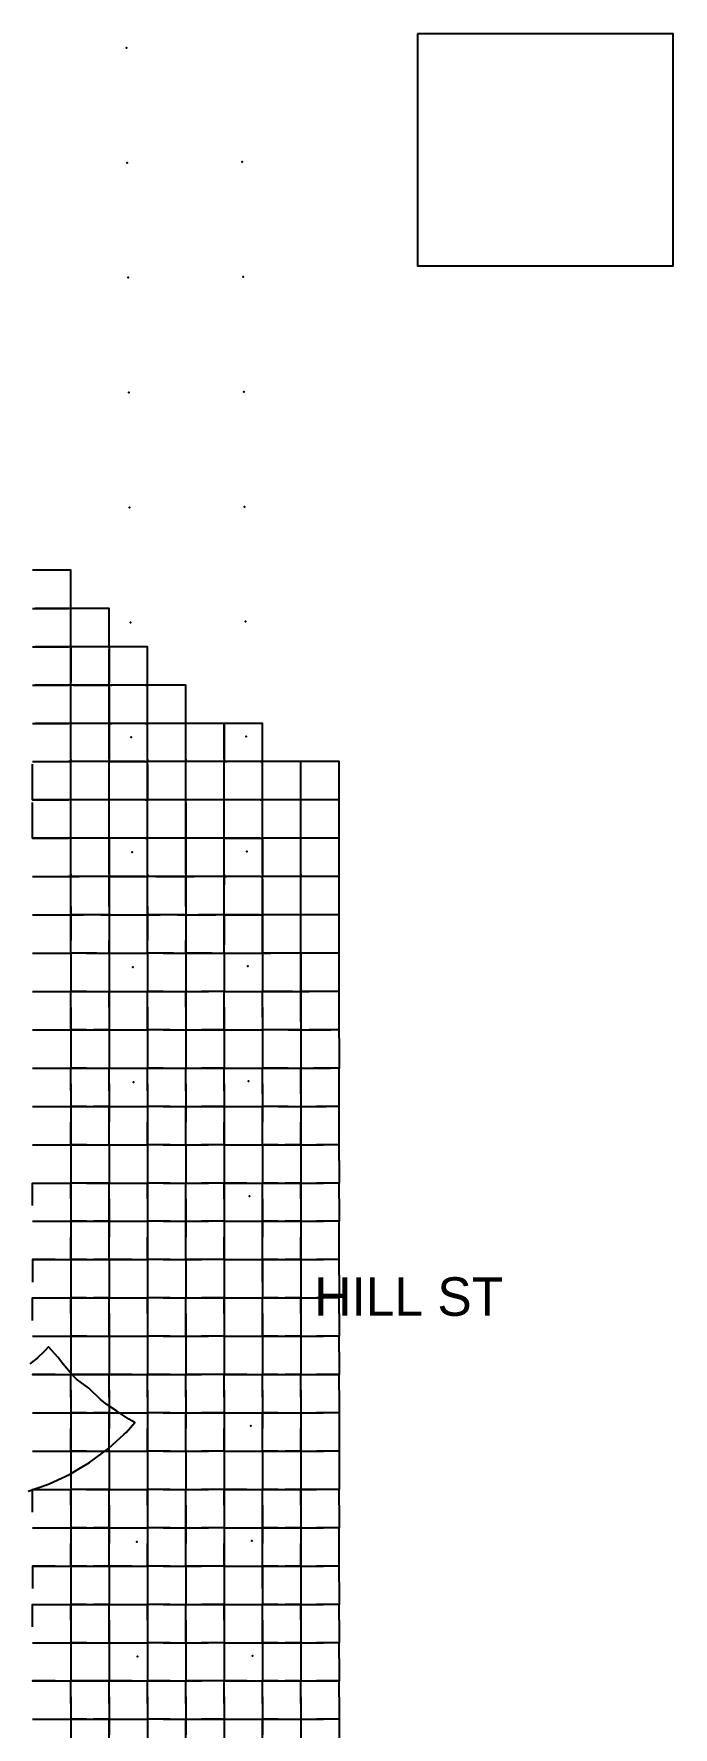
# Model space of a CAD drawing. Header units: metres. Extents: x 0 to 438, y -24 to 612.
# Drawn here: x 288.3 to 438.4, y 205.2 to 603 of the extents above; entities that cross this region are included whole.
import ezdxf

# ---------------------------------------------------------------- set-up
doc = ezdxf.new("R2010")
doc.units = ezdxf.units.M
for name, color, linetype in [('LAYER_01_CUT', 7, 'Continuous'), ('LAYER_04_GRID', 7, 'Continuous'), ('LAYER_05_LABELS', 7, 'Continuous')]:
    doc.layers.add(name, color=color, linetype=linetype)

msp = doc.modelspace()

# ---------------------------------------------------------------- linework, layer by layer
at = {"layer": 'LAYER_01_CUT'}
for points in [[(378.41, 603), (378.41, 578.68), (378.41, 548.47), (411.65, 548.47), (438.41, 548.47), (438.41, 572.79), (438.41, 603), (411.65, 603), (378.41, 603)], [(360, 367.04), (360, 369), (360, 376.04), (360, 378), (360, 386.41), (360, 387), (360, 395.41), (360, 396), (360, 404.41), (360, 405), (360, 413.41), (360, 414), (360, 422.41), (360, 423), (360, 431.41), (360, 432), (351.59, 432), (351, 432), (342.59, 432), (342, 432), (342, 440.41), (342, 441), (333.59, 441), (333, 441), (333, 440.41), (333, 432), (324.59, 432), (324, 432), (324, 440.41), (324, 441), (324, 449.41), (324, 450), (315.59, 450), (315, 450), (315, 458.41), (315, 459), (306.59, 459), (306, 459), (306, 467.41), (306, 468), (297.59, 468), (297, 468), (297, 476.41), (297, 477), (288.59, 477), (288, 477)], [(288, 468), (288.59, 468)], [(288, 468), (296.41, 468)], [(297, 468), (288.59, 468)], [(288.59, 432), (297, 432), (297, 440.41), (297, 441), (297, 449.41), (297, 450), (297, 458.41), (297, 459), (297, 467.41)], [(297, 468), (296.41, 468)], [(297, 467.41), (297, 468)], [(297, 459.59), (297, 468)], [(288, 459), (288.59, 459)], [(288, 459), (296.41, 459)], [(297, 459), (288.59, 459)], [(297, 459), (296.41, 459)], [(297, 459), (297, 459.59)], [(297.59, 459), (297, 459)], [(305.41, 459), (297, 459)], [(297, 459), (297, 450.59)], [(306, 459), (297.59, 459)], [(297.59, 450), (306, 450), (306, 458.41)], [(306, 459), (305.41, 459)], [(306, 459), (306, 458.41)], [(306, 459), (306, 450.59)], [(288, 450), (288.59, 450)], [(288, 450), (296.41, 450)], [(297, 450), (288.59, 450)], [(297, 450), (296.41, 450)], [(297, 450), (297, 450.59)], [(297.59, 450), (297, 450)], [(305.41, 450), (297, 450)], [(297, 441.59), (297, 450)], [(306, 450), (305.41, 450)], [(306, 450), (306, 450.59)], [(314.41, 450), (306, 450)], [(306, 449.41), (306, 450)], [(306, 441.59), (306, 450)], [(306, 450), (306.59, 450)], [(315, 450), (306.59, 450)], [(314.41, 450), (315, 450)], [(315, 449.41), (315, 450)], [(315, 441.59), (315, 450)], [(306, 449.41), (306, 441), (306, 441.59)], [(306.59, 432), (315, 432), (315, 440.41), (315, 441), (315, 449.41)], [(288, 441), (288.59, 441)], [(288, 441), (296.41, 441)], [(297, 441), (288.59, 441)], [(297, 441), (296.41, 441)], [(297, 441), (297, 441.59)], [(297.59, 441), (297, 441)], [(305.41, 441), (297, 441)], [(297, 432.59), (297, 441)], [(306, 441), (297.59, 441)], [(306, 440.41), (306, 432), (297.59, 432)], [(306, 441), (305.41, 441)], [(314.41, 441), (306, 441)], [(306, 432.59), (306, 441)], [(306, 441), (306, 440.41)], [(306, 441), (306.59, 441)], [(315, 441), (306.59, 441)], [(314.41, 441), (315, 441)], [(315, 441), (315, 441.59)], [(315.59, 441), (315, 441)], [(323.41, 441), (315, 441)], [(315, 432.59), (315, 441)], [(324, 441), (315.59, 441)], [(324, 441), (323.41, 441)], [(324.59, 441), (324, 441)], [(324, 432.59), (324, 441)], [(333, 441), (324.59, 441)], [(333, 432.59), (333, 441)], [(288, 432), (288.59, 432)], [(288, 432), (296.41, 432)], [(288.59, 423), (288, 423), (288, 431.41)], [(297, 432), (296.41, 432)], [(297, 432.59), (297, 432)], [(297.59, 432), (297, 432)], [(305.41, 432), (297, 432)], [(297, 431.41), (297, 432)], [(297, 423.59), (297, 432)], [(297.59, 423), (297, 423), (297, 431.41)], [(306, 432), (305.41, 432)], [(306, 432.59), (306, 432)], [(314.41, 432), (306, 432)], [(306, 431.41), (306, 432)], [(306, 423.59), (306, 432)], [(306, 432), (306.59, 432)], [(306.59, 423), (306, 423), (306, 431.41)], [(314.41, 432), (315, 432)], [(315, 432.59), (315, 432)], [(315.59, 432), (315, 432)], [(323.41, 432), (315, 432)], [(315, 431.41), (315, 432)], [(315, 423.59), (315, 432)], [(315, 431.41), (315, 423), (315, 423.59)], [(324, 432), (315.59, 432)], [(324, 432), (323.41, 432)], [(324, 432.59), (324, 432)], [(332.41, 432), (324, 432)], [(324, 431.41), (324, 432)], [(324, 423.59), (324, 432)], [(324.59, 423), (324, 423), (324, 431.41)], [(333, 432), (332.41, 432)], [(333, 432.59), (333, 432)], [(341.41, 432), (333, 432)], [(333, 431.41), (333, 432)], [(333, 423.59), (333, 432)], [(333, 432), (333.59, 432)], [(333.59, 423), (333, 423), (333, 431.41)], [(342, 432), (333.59, 432)], [(341.41, 432), (342, 432)], [(342, 431.41), (342, 432)], [(342, 423.59), (342, 432)], [(342.59, 423), (342, 423), (342, 431.41)], [(351, 431.41), (351, 432)], [(351, 423.59), (351, 432)], [(351, 378.59), (351, 387), (351, 395.41), (351, 396), (351, 404.41), (351, 405), (351, 413.41), (351, 414), (351, 422.41), (351, 423), (351, 431.41)], [(288, 423), (296.41, 423)], [(288.59, 414), (288, 414), (288, 422.41)], [(297, 423), (288.59, 423)], [(297, 423), (296.41, 423)], [(297, 423), (297, 423.59)], [(305.41, 423), (297, 423)], [(297, 422.41), (297, 423)], [(297, 414.59), (297, 423)], [(297, 403.04), (297, 405), (297, 413.41), (297, 414), (297, 422.41)], [(306, 423), (297.59, 423)], [(306, 423), (305.41, 423)], [(306, 423), (306, 423.59)], [(314.41, 423), (306, 423)], [(306, 422.41), (306, 423)], [(306, 414.59), (306, 423)], [(306.59, 414), (306, 414), (306, 422.41)], [(315, 423), (306.59, 423)], [(314.41, 423), (315, 423)], [(315.59, 423), (315, 423)], [(323.41, 423), (315, 423)], [(315, 422.41), (315, 423)], [(315, 414.59), (315, 423)], [(315, 403.04), (315, 405), (315, 413.41), (315, 414), (315, 422.41)], [(324, 423), (315.59, 423)], [(324, 423), (323.41, 423)], [(324, 423), (324, 423.59)], [(332.41, 423), (324, 423)], [(324, 422.41), (324, 423)], [(324, 414.59), (324, 423)], [(324, 422.41), (324, 414), (324, 414.59)], [(333, 423), (324.59, 423)], [(333, 423), (332.41, 423)], [(333, 423), (333, 423.59)], [(341.41, 423), (333, 423)], [(333, 422.41), (333, 423)], [(333, 414.59), (333, 423)], [(333, 393.05), (333, 396), (333, 396.59), (333, 405), (333, 413.41), (333, 414), (333, 422.41)], [(342, 423), (333.59, 423)], [(333.59, 414), (342, 414), (342, 422.41)], [(341.41, 423), (342, 423)], [(342, 423), (342, 423.59)], [(350.41, 423), (342, 423)], [(342, 422.41), (342, 423)], [(342, 414.59), (342, 423)], [(351, 423), (342.59, 423)], [(351, 423), (350.41, 423)], [(351, 423), (351, 423.59)], [(351.59, 423), (351, 423)], [(359.41, 423), (351, 423)], [(351, 414.59), (351, 423)], [(360, 423), (351.59, 423)], [(360, 423), (359.41, 423)], [(288, 414), (296.41, 414)], [(297, 414), (288.59, 414)], [(297, 414), (296.41, 414)], [(297, 414), (297, 414.59)], [(297.59, 414), (297, 414)], [(305.41, 414), (297, 414)], [(297, 405.59), (297, 414)], [(306, 414), (297.59, 414)], [(306, 414), (305.41, 414)], [(306, 414), (306, 414.59)], [(314.41, 414), (306, 414)], [(306, 405.59), (306, 414)], [(306, 414), (306, 413.41)], [(315, 414), (306.59, 414)], [(314.41, 414), (315, 414)], [(315, 414), (315, 414.59)], [(315.59, 414), (315, 414)], [(323.41, 414), (315, 414)], [(315, 405.59), (315, 414)], [(324, 414), (315.59, 414)], [(324, 414), (323.41, 414)], [(324.59, 414), (324, 414)], [(332.41, 414), (324, 414)], [(324, 405.59), (324, 414)], [(324, 414), (324, 413.41)], [(333, 414), (324.59, 414)], [(333, 414), (332.41, 414)], [(333, 414), (333, 414.59)], [(341.41, 414), (333, 414)], [(333, 405.59), (333, 414)], [(333, 414), (333.59, 414)], [(341.41, 414), (342, 414)], [(342, 414), (342, 414.59)], [(342.59, 414), (342, 414)], [(350.41, 414), (342, 414)], [(342, 405.59), (342, 414)], [(342, 414), (342, 413.41)], [(351, 414), (342.59, 414)], [(351, 414), (350.41, 414)], [(351, 414), (351, 414.59)], [(351.59, 414), (351, 414)], [(359.41, 414), (351, 414)], [(351, 405.59), (351, 414)], [(360, 414), (351.59, 414)], [(360, 414), (359.41, 414)], [(306, 413.41), (306, 405), (306, 403.04), (306, 396), (306, 393.05), (306, 387), (306, 381.69)], [(324, 413.41), (324, 405), (324, 403.04), (324, 396), (324, 393.05), (324, 387), (324, 381.69)], [(342, 413.41), (342, 405), (333.59, 405)], [(288, 405), (289.96, 405)], [(288, 405), (296.41, 405)], [(289.96, 405), (297, 405)], [(297, 405), (296.41, 405)], [(297, 405.59), (297, 405)], [(305.41, 405), (297, 405)], [(297, 397.96), (297, 405)], [(297, 405), (298.96, 405)], [(297, 396), (297, 403.04)], [(306, 405), (298.96, 405)], [(306, 405), (305.41, 405)], [(306, 405.59), (306, 405)], [(314.41, 405), (306, 405)], [(306, 397.96), (306, 405)], [(306, 405), (307.96, 405)], [(307.96, 405), (315, 405)], [(314.41, 405), (315, 405)], [(315, 405.59), (315, 405)], [(316.96, 405), (315, 405)], [(323.41, 405), (315, 405)], [(315, 397.96), (315, 405)], [(315, 396), (315, 403.04)], [(316.96, 405), (324, 405)], [(324, 405), (323.41, 405)], [(324, 405.59), (324, 405)], [(332.41, 405), (324, 405)], [(324, 397.96), (324, 405)], [(324, 405), (325.96, 405)], [(333, 405), (325.96, 405)], [(333, 405), (332.41, 405)], [(333, 405.59), (333, 405)], [(341.41, 405), (333, 405)], [(333, 405), (333, 403.04)], [(333, 405), (333.59, 405)], [(333, 396), (333, 403.04)], [(341.41, 405), (342, 405)], [(342, 405.59), (342, 405)], [(342.59, 405), (342, 405)], [(350.41, 405), (342, 405)], [(342, 404.41), (342, 405)], [(342, 396.59), (342, 405)], [(342, 404.41), (342, 396), (342, 394.04), (342, 387), (342, 384.05)], [(351, 405), (342.59, 405)], [(351, 405), (350.41, 405)], [(351, 405.59), (351, 405)], [(351.59, 405), (351, 405)], [(359.41, 405), (351, 405)], [(351, 396.59), (351, 405)], [(360, 405), (351.59, 405)], [(360, 405), (359.41, 405)], [(297, 397.96), (297, 396)], [(306, 397.96), (306, 396)], [(315, 397.96), (315, 396)], [(324, 397.96), (324, 396)], [(288, 396), (290.95, 396)], [(288, 396), (295.04, 396)], [(290.95, 396), (297, 396)], [(295.04, 396), (297, 396)], [(297, 393.05), (297, 396), (297, 389.95)], [(304.04, 396), (297, 396)], [(297, 396), (299.95, 396)], [(306, 396), (299.95, 396)], [(304.04, 396), (306, 396)], [(306, 396), (306, 389.95)], [(306, 396), (308.95, 396)], [(306, 396), (313.04, 396)], [(308.95, 396), (315, 396)], [(313.04, 396), (315, 396)], [(315, 393.05), (315, 396), (315, 389.95)], [(322.04, 396), (315, 396)], [(315, 396), (317.95, 396)], [(324, 396), (317.95, 396)], [(322.04, 396), (324, 396)], [(324, 396), (324, 389.95)], [(324, 396), (326.95, 396)], [(324, 396), (331.04, 396)], [(333, 396), (326.95, 396)], [(333, 396), (331.04, 396)], [(341.41, 396), (333, 396)], [(333, 396), (333, 388.96)], [(333, 396), (334.96, 396)], [(334.96, 396), (342, 396)], [(341.41, 396), (342, 396)], [(342, 396), (342, 396.59)], [(342.59, 396), (342, 396)], [(350.41, 396), (342, 396)], [(342, 387.59), (342, 396)], [(351, 396), (342.59, 396)], [(351, 396), (350.41, 396)], [(351, 396), (351, 396.59)], [(351.59, 396), (351, 396)], [(359.41, 396), (351, 396)], [(351, 387.59), (351, 396)], [(360, 396), (351.59, 396)], [(360, 396), (359.41, 396)], [(297, 387), (297, 393.05)], [(297, 387), (297, 389.95)], [(306, 387), (306, 389.95)], [(315, 387), (315, 393.05)], [(315, 387), (315, 389.95)], [(324, 387), (324, 389.95)], [(333, 387), (333, 393.05)], [(288, 387), (291.69, 387)], [(288, 387), (294.05, 387)], [(291.69, 387), (297, 387)], [(294.05, 387), (297, 387)], [(300.69, 387), (297, 387), (297, 381.69)], [(303.05, 387), (297, 387)], [(297, 387), (297, 383.31)], [(300.69, 387), (306, 387)], [(303.05, 387), (306, 387)], [(306, 387), (306, 383.31)], [(306, 387), (309.69, 387)], [(306, 387), (312.05, 387)], [(309.69, 387), (315, 387)], [(312.05, 387), (315, 387)], [(318.69, 387), (315, 387), (315, 381.69)], [(321.05, 387), (315, 387)], [(315, 387), (315, 383.31)], [(318.69, 387), (324, 387)], [(321.05, 387), (324, 387)], [(330.05, 387), (324, 387)], [(324, 387), (324, 383.31)], [(324, 387), (327.69, 387)], [(327.69, 387), (333, 387), (333, 383.31)], [(330.05, 387), (333, 387)], [(333, 387), (333, 388.96)], [(333, 387), (333, 380.95)], [(333, 387), (335.95, 387)], [(333, 387), (340.04, 387)], [(335.95, 387), (342, 387)], [(340.04, 387), (342, 387)], [(342, 387), (342, 387.59)], [(350.41, 387), (342, 387)], [(342, 387), (342, 379.96)], [(342, 387), (343.96, 387)], [(351, 387), (343.96, 387)], [(351, 387), (350.41, 387)], [(351, 387), (351, 387.59)], [(351.59, 387), (351, 387)], [(359.41, 387), (351, 387)], [(351, 387), (351, 385.04)], [(360, 387), (351.59, 387)], [(360, 387), (359.41, 387)], [(297, 383.31), (297, 378)], [(306, 383.31), (306, 378)], [(315, 383.31), (315, 378)], [(324, 383.31), (324, 378)], [(333, 383.31), (333, 378)], [(342, 384.05), (342, 378)], [(351, 385.04), (351, 378)], [(288, 378), (293.31, 378)], [(288, 378), (291.69, 378)], [(291.69, 378), (297, 378)], [(293.31, 378), (297, 378)], [(297, 381.69), (297, 378)], [(297, 372.69), (297, 378), (302.31, 378), (306, 378), (306, 372.69), (306, 369), (306, 363.69)], [(300.69, 378), (297, 378)], [(297, 374.31), (297, 378)], [(300.69, 378), (306, 378)], [(306, 381.69), (306, 378)], [(306, 374.31), (306, 378)], [(306, 378), (311.31, 378)], [(306, 378), (309.69, 378)], [(309.69, 378), (315, 378)], [(311.31, 378), (315, 378)], [(315, 381.69), (315, 378)], [(315, 372.69), (315, 378), (320.31, 378), (324, 378), (324, 372.69), (324, 369), (324, 363.69)], [(318.69, 378), (315, 378)], [(315, 374.31), (315, 378)], [(318.69, 378), (324, 378)], [(324, 381.69), (324, 378)], [(324, 374.31), (324, 378)], [(324, 378), (329.31, 378)], [(324, 378), (327.69, 378)], [(333, 378), (327.69, 378)], [(333, 378), (329.31, 378)], [(333, 380.95), (333, 378)], [(333, 372.69), (333, 378), (336.69, 378), (342, 378), (344.95, 378), (351, 378), (351, 375.05), (351, 369), (351, 366.05)], [(333, 374.31), (333, 378)], [(333, 378), (339.05, 378)], [(339.05, 378), (342, 378)], [(342, 379.96), (342, 378)], [(349.04, 378), (342, 378)], [(342, 374.31), (342, 378)], [(342, 371.95), (342, 378)], [(349.04, 378), (351, 378)], [(351, 378), (351, 378.59)], [(359.41, 378), (351, 378)], [(351, 370.96), (351, 378)], [(351, 378), (352.96, 378)], [(360, 378), (352.96, 378)], [(360, 378), (359.41, 378)], [(297, 374.31), (297, 369)], [(306, 374.31), (306, 369)], [(315, 374.31), (315, 369)], [(324, 374.31), (324, 369)], [(333, 374.31), (333, 369)], [(342, 374.31), (342, 369)], [(297, 369), (297, 372.69)], [(315, 369), (315, 372.69)], [(333, 369), (333, 372.69)], [(342, 371.95), (342, 369)], [(351, 370.96), (351, 369)], [(288, 369), (293.31, 369)], [(288, 369), (291.69, 369)], [(291.69, 369), (297, 369)], [(293.31, 369), (297, 369), (297, 363.69)], [(300.69, 369), (297, 369)], [(297, 369), (297, 365.31)], [(297, 369), (302.31, 369)], [(300.69, 369), (306, 369)], [(306, 369), (302.31, 369)], [(306, 369), (306, 365.31)], [(306, 369), (311.31, 369)], [(306, 369), (309.69, 369)], [(309.69, 369), (315, 369)], [(311.31, 369), (315, 369), (315, 363.69)], [(320.31, 369), (315, 369)], [(318.69, 369), (315, 369)], [(315, 369), (315, 365.31)], [(318.69, 369), (324, 369)], [(320.31, 369), (324, 369)], [(324, 369), (324, 365.31)], [(324, 369), (329.31, 369)], [(324, 369), (327.69, 369)], [(333, 369), (327.69, 369)], [(329.31, 369), (333, 369), (333, 363.69)], [(333, 369), (333, 365.31)], [(333, 369), (338.31, 369)], [(333, 369), (336.69, 369)], [(336.69, 369), (342, 369)], [(338.31, 369), (342, 369)], [(344.95, 369), (342, 369), (342, 365.31)], [(348.05, 369), (342, 369)], [(342, 369), (342, 362.95)], [(351, 369), (344.95, 369)], [(348.05, 369), (351, 369)], [(351, 369), (351, 361.96)], [(351, 369), (352.96, 369)], [(351, 369), (358.04, 369)], [(351, 366.05), (351, 360)], [(360, 369), (352.96, 369)], [(360, 369), (358.04, 369)], [(360, 367.04), (360, 360)], [(297, 365.31), (297, 360)], [(297, 363.69), (297, 360)], [(306, 365.31), (306, 360)], [(306, 363.69), (306, 360)], [(315, 365.31), (315, 360)], [(315, 363.69), (315, 360)], [(324, 365.31), (324, 360)], [(324, 363.69), (324, 360)], [(333, 365.31), (333, 360)], [(333, 363.69), (333, 360)], [(342, 365.31), (342, 360)], [(342, 362.95), (342, 360)], [(288, 360), (293.31, 360), (297, 360), (302.31, 360), (306, 360), (311.31, 360), (315, 360), (320.31, 360), (324, 360), (329.31, 360), (333, 360), (338.31, 360), (342, 360), (344.95, 360), (351, 360), (351, 357.05), (351, 351), (351, 345.69), (351, 342), (351, 336.69), (351, 333), (351, 327.69), (351, 324), (351, 318.69), (351, 315), (351, 309.69), (351, 306), (351, 300.69), (351, 297), (351, 291.69), (351, 288), (356.31, 288), (360, 288), (354.69, 288)], [(288, 360), (291.69, 360)], [(291.69, 360), (297, 360)], [(300.69, 360), (297, 360)], [(297, 354.69), (297, 360)], [(297, 356.31), (297, 360)], [(300.69, 360), (306, 360)], [(306, 354.69), (306, 360)], [(306, 356.31), (306, 360)], [(306, 360), (309.69, 360)], [(309.69, 360), (315, 360)], [(318.69, 360), (315, 360)], [(315, 354.69), (315, 360)], [(315, 356.31), (315, 360)], [(318.69, 360), (324, 360)], [(324, 354.69), (324, 360)], [(324, 356.31), (324, 360)], [(324, 360), (327.69, 360)], [(333, 360), (327.69, 360)], [(333, 354.69), (333, 360)], [(333, 356.31), (333, 360)], [(333, 360), (336.69, 360)], [(336.69, 360), (342, 360)], [(348.05, 360), (342, 360)], [(342, 356.31), (342, 360)], [(342, 353.95), (342, 360)], [(348.05, 360), (351, 360)], [(351, 361.96), (351, 360)], [(351, 353.95), (351, 360)], [(351, 360), (353.95, 360)], [(351, 360), (358.04, 360)], [(360, 338.31), (360, 342), (360, 347.31), (360, 351), (360, 357.05), (360, 360), (353.95, 360)], [(360, 360), (358.04, 360)], [(297, 356.31), (297, 351)], [(297, 354.69), (297, 351)], [(306, 356.31), (306, 351)], [(306, 354.69), (306, 351)], [(315, 356.31), (315, 351)], [(315, 354.69), (315, 351)], [(324, 356.31), (324, 351)], [(324, 354.69), (324, 351)], [(333, 356.31), (333, 351)], [(333, 354.69), (333, 351)], [(342, 356.31), (342, 351)], [(288, 351), (293.31, 351)], [(288, 351), (291.69, 351)], [(291.69, 351), (297, 351)], [(293.31, 351), (297, 351), (297, 345.69), (297, 342), (297, 336.69)], [(300.69, 351), (297, 351)], [(297, 351), (297, 347.31)], [(297, 351), (302.31, 351)], [(300.69, 351), (306, 351)], [(306, 351), (302.31, 351)], [(306, 345.69), (306, 351), (306, 347.31)], [(306, 351), (311.31, 351)], [(306, 351), (309.69, 351)], [(309.69, 351), (315, 351)], [(311.31, 351), (315, 351), (315, 345.69), (315, 342), (315, 336.69)], [(320.31, 351), (315, 351)], [(318.69, 351), (315, 351)], [(315, 351), (315, 347.31)], [(318.69, 351), (324, 351)], [(320.31, 351), (324, 351)], [(324, 345.69), (324, 351), (324, 347.31)], [(324, 351), (329.31, 351)], [(324, 351), (327.69, 351)], [(333, 351), (327.69, 351)], [(329.31, 351), (333, 351), (333, 345.69), (333, 342), (333, 336.69)], [(333, 351), (333, 347.31)], [(333, 351), (338.31, 351)], [(333, 351), (336.69, 351)], [(336.69, 351), (342, 351)], [(338.31, 351), (342, 351)], [(342, 353.95), (342, 351)], [(342, 345.69), (342, 351), (342, 347.31)], [(345.69, 351), (342, 351)], [(348.05, 351), (342, 351)], [(345.69, 351), (351, 351)], [(348.05, 351), (351, 351)], [(351, 353.95), (351, 351)], [(351, 351), (351, 347.31)], [(351, 351), (354.69, 351)], [(351, 351), (357.05, 351)], [(360, 351), (354.69, 351)], [(360, 351), (357.05, 351)], [(297, 342), (297, 347.31)], [(306, 342), (306, 347.31)], [(315, 342), (315, 347.31)], [(324, 342), (324, 347.31)], [(333, 342), (333, 347.31)], [(342, 342), (342, 347.31)], [(351, 342), (351, 347.31)], [(306, 342), (306, 345.69)], [(324, 342), (324, 345.69)], [(342, 342), (342, 345.69)], [(288, 342), (293.31, 342)], [(288, 342), (291.69, 342)], [(291.69, 342), (297, 342)], [(293.31, 342), (297, 342)], [(300.69, 342), (297, 342)], [(297, 342), (297, 338.31)], [(297, 342), (302.31, 342)], [(297, 338.31), (297, 333)], [(300.69, 342), (306, 342)], [(302.31, 342), (306, 342), (306, 336.69)], [(306, 342), (306, 338.31)], [(306, 342), (311.31, 342)], [(306, 342), (309.69, 342)], [(306, 338.31), (306, 333)], [(309.69, 342), (315, 342)], [(311.31, 342), (315, 342)], [(320.31, 342), (315, 342)], [(318.69, 342), (315, 342)], [(315, 342), (315, 338.31)], [(315, 338.31), (315, 333)], [(318.69, 342), (324, 342)], [(320.31, 342), (324, 342), (324, 336.69)], [(324, 342), (324, 338.31)], [(324, 342), (329.31, 342)], [(324, 342), (327.69, 342)], [(324, 338.31), (324, 333)], [(333, 342), (327.69, 342)], [(333, 342), (329.31, 342)], [(333, 342), (333, 338.31)], [(333, 342), (338.31, 342)], [(333, 342), (336.69, 342)], [(333, 338.31), (333, 333)], [(336.69, 342), (342, 342)], [(338.31, 342), (342, 342), (342, 336.69)], [(345.69, 342), (342, 342)], [(342, 342), (342, 338.31)], [(342, 342), (347.31, 342)], [(342, 338.31), (342, 333)], [(345.69, 342), (351, 342)], [(351, 342), (347.31, 342)], [(351, 342), (351, 338.31)], [(351, 342), (356.31, 342)], [(351, 342), (354.69, 342)], [(351, 338.31), (351, 333)], [(360, 342), (354.69, 342)], [(360, 342), (356.31, 342)], [(360, 338.31), (360, 333)], [(297, 336.69), (297, 333)], [(306, 336.69), (306, 333)], [(315, 336.69), (315, 333)], [(324, 336.69), (324, 333)], [(333, 336.69), (333, 333)], [(342, 336.69), (342, 333)], [(288, 327.69), (288, 333), (293.31, 333)], [(288, 333), (291.69, 333)], [(291.69, 333), (297, 333)], [(293.31, 333), (297, 333)], [(302.31, 333), (297, 333), (297, 327.69), (297, 324), (297, 318.69), (297, 315), (297, 309.69)], [(300.69, 333), (297, 333)], [(297, 329.31), (297, 333)], [(300.69, 333), (306, 333)], [(306, 333), (302.31, 333)], [(306, 327.69), (306, 333), (311.31, 333)], [(306, 329.31), (306, 333)], [(306, 333), (309.69, 333)], [(309.69, 333), (315, 333)], [(311.31, 333), (315, 333)], [(320.31, 333), (315, 333), (315, 327.69), (315, 324), (315, 318.69), (315, 315), (315, 309.69)], [(318.69, 333), (315, 333)], [(315, 329.31), (315, 333)], [(318.69, 333), (324, 333)], [(320.31, 333), (324, 333)], [(324, 327.69), (324, 333), (329.31, 333)], [(324, 329.31), (324, 333)], [(324, 333), (327.69, 333)], [(333, 333), (327.69, 333)], [(333, 333), (329.31, 333)], [(338.31, 333), (333, 333), (333, 327.69), (333, 324), (333, 318.69), (333, 315), (333, 309.69)], [(333, 329.31), (333, 333)], [(333, 333), (336.69, 333)], [(336.69, 333), (342, 333)], [(338.31, 333), (342, 333)], [(342, 327.69), (342, 333), (347.31, 333)], [(345.69, 333), (342, 333)], [(342, 329.31), (342, 333)], [(345.69, 333), (351, 333)], [(351, 333), (347.31, 333)], [(351, 329.31), (351, 333)], [(351, 333), (356.31, 333)], [(351, 333), (354.69, 333)], [(360, 333), (354.69, 333)], [(360, 329.31), (360, 333), (356.31, 333)], [(297, 329.31), (297, 324)], [(306, 329.31), (306, 324)], [(306, 324), (306, 327.69)], [(315, 329.31), (315, 324)], [(324, 329.31), (324, 324)], [(324, 324), (324, 327.69)], [(333, 329.31), (333, 324)], [(342, 329.31), (342, 324)], [(342, 324), (342, 327.69)], [(351, 329.31), (351, 324)], [(360, 329.31), (360, 324)], [(288, 324), (293.31, 324)], [(288, 324), (291.69, 324)], [(291.69, 324), (297, 324)], [(293.31, 324), (297, 324)], [(300.69, 324), (297, 324)], [(297, 324), (297, 320.31)], [(297, 324), (302.31, 324)], [(300.69, 324), (306, 324)], [(306, 324), (302.31, 324)], [(306, 318.69), (306, 324), (306, 320.31)], [(306, 324), (311.31, 324)], [(306, 324), (309.69, 324)], [(309.69, 324), (315, 324)], [(311.31, 324), (315, 324)], [(320.31, 324), (315, 324)], [(318.69, 324), (315, 324)], [(315, 324), (315, 320.31)], [(318.69, 324), (324, 324)], [(320.31, 324), (324, 324)], [(324, 318.69), (324, 324), (324, 320.31)], [(324, 324), (329.31, 324)], [(324, 324), (327.69, 324)], [(333, 324), (327.69, 324)], [(333, 324), (329.31, 324)], [(333, 324), (333, 320.31)], [(333, 324), (338.31, 324)], [(333, 324), (336.69, 324)], [(336.69, 324), (342, 324)], [(338.31, 324), (342, 324)], [(342, 318.69), (342, 324), (342, 320.31)], [(345.69, 324), (342, 324)], [(342, 324), (347.31, 324)], [(345.69, 324), (351, 324)], [(351, 324), (347.31, 324)], [(351, 324), (351, 320.31)], [(351, 324), (356.31, 324)], [(351, 324), (354.69, 324)], [(360, 324), (354.69, 324)], [(360, 311.31), (360, 315), (360, 320.31), (360, 324), (356.31, 324)], [(297, 315), (297, 320.31)], [(306, 315), (306, 320.31)], [(306, 315), (306, 318.69)], [(315, 315), (315, 320.31)], [(324, 315), (324, 320.31)], [(324, 315), (324, 318.69)], [(333, 315), (333, 320.31)], [(342, 315), (342, 320.31)], [(342, 315), (342, 318.69)], [(351, 315), (351, 320.31)], [(293.31, 315), (288, 315), (288, 309.69)], [(288, 315), (291.69, 315)], [(291.69, 315), (297, 315)], [(293.31, 315), (297, 315)], [(300.69, 315), (297, 315)], [(297, 315), (297, 311.31)], [(297, 315), (302.31, 315)], [(300.69, 315), (306, 315)], [(306, 315), (302.31, 315)], [(311.31, 315), (306, 315), (306, 309.69)], [(306, 315), (306, 311.31)], [(306, 315), (309.69, 315)], [(309.69, 315), (315, 315)], [(311.31, 315), (315, 315)], [(320.31, 315), (315, 315)], [(318.69, 315), (315, 315)], [(315, 315), (315, 311.31)], [(318.69, 315), (324, 315)], [(320.31, 315), (324, 315)], [(329.31, 315), (324, 315), (324, 309.69)], [(324, 315), (324, 311.31)], [(324, 315), (327.69, 315)], [(333, 315), (327.69, 315)], [(333, 315), (329.31, 315)], [(333, 315), (333, 311.31)], [(333, 315), (338.31, 315)], [(333, 315), (336.69, 315)], [(336.69, 315), (342, 315)], [(338.31, 315), (342, 315)], [(342, 309.69), (342, 315), (342, 311.31)], [(345.69, 315), (342, 315)], [(342, 315), (347.31, 315)], [(345.69, 315), (351, 315)], [(351, 315), (347.31, 315)], [(351, 315), (351, 311.31)], [(351, 315), (356.31, 315)], [(351, 315), (354.69, 315)], [(360, 315), (354.69, 315)], [(360, 315), (356.31, 315)], [(297, 311.31), (297, 306)], [(306, 311.31), (306, 306)], [(315, 311.31), (315, 306)], [(324, 311.31), (324, 306)], [(333, 311.31), (333, 306)], [(342, 311.31), (342, 306)], [(351, 311.31), (351, 306)], [(360, 311.31), (360, 306)], [(297, 309.69), (297, 306)], [(306, 309.69), (306, 306)], [(315, 309.69), (315, 306)], [(324, 309.69), (324, 306)], [(333, 309.69), (333, 306)], [(342, 309.69), (342, 306)], [(288, 300.69), (288, 306), (293.31, 306), (297, 306), (297, 300.69), (297, 297), (297, 291.69)], [(288, 306), (291.69, 306)], [(291.69, 306), (297, 306)], [(300.69, 306), (297, 306)], [(297, 302.31), (297, 306)], [(297, 306), (302.31, 306)], [(300.69, 306), (306, 306)], [(306, 306), (302.31, 306)], [(306, 300.69), (306, 306), (311.31, 306), (315, 306), (315, 300.69), (315, 297), (315, 291.69)], [(306, 302.31), (306, 306)], [(306, 306), (309.69, 306)], [(309.69, 306), (315, 306)], [(320.31, 306), (315, 306)], [(318.69, 306), (315, 306)], [(315, 302.31), (315, 306)], [(318.69, 306), (324, 306)], [(320.31, 306), (324, 306)], [(324, 300.69), (324, 306), (329.31, 306), (333, 306), (333, 300.69), (333, 297), (333, 291.69)], [(324, 302.31), (324, 306)], [(324, 306), (327.69, 306)], [(333, 306), (327.69, 306)], [(333, 302.31), (333, 306)], [(333, 306), (338.31, 306)], [(333, 306), (336.69, 306)], [(336.69, 306), (342, 306)], [(338.31, 306), (342, 306)], [(342, 300.69), (342, 306), (347.31, 306)], [(345.69, 306), (342, 306)], [(342, 302.31), (342, 306)], [(345.69, 306), (351, 306)], [(351, 306), (347.31, 306)], [(351, 302.31), (351, 306)], [(351, 306), (356.31, 306)], [(351, 306), (354.69, 306)], [(360, 306), (354.69, 306)], [(360, 302.31), (360, 306), (356.31, 306)], [(297, 302.31), (297, 297)], [(306, 302.31), (306, 297)], [(306, 297), (306, 300.69)], [(315, 302.31), (315, 297)], [(324, 302.31), (324, 297)], [(324, 297), (324, 300.69)], [(333, 302.31), (333, 297)], [(342, 302.31), (342, 297)], [(342, 297), (342, 300.69)], [(351, 302.31), (351, 297)], [(360, 302.31), (360, 297)], [(296.77, 288.59), (294.86, 290.84), (294.6, 291.18), (293.95, 292.06), (291.75, 294.53), (290.89, 293.56), (290.74, 293.38), (289.17, 291.95), (288.68, 291.5), (287.32, 290.49)], [(288, 297), (293.31, 297)], [(288, 297), (291.69, 297)], [(291.69, 297), (297, 297)], [(293.31, 297), (297, 297)], [(300.69, 297), (297, 297)], [(297, 297), (297, 293.31)], [(297, 297), (302.31, 297)], [(300.69, 297), (306, 297)], [(302.31, 297), (306, 297), (306, 291.69)], [(306, 297), (306, 293.31)], [(306, 297), (311.31, 297)], [(306, 297), (309.69, 297)], [(309.69, 297), (315, 297)], [(311.31, 297), (315, 297)], [(320.31, 297), (315, 297)], [(318.69, 297), (315, 297)], [(315, 297), (315, 293.31)], [(318.69, 297), (324, 297)], [(320.31, 297), (324, 297), (324, 291.69)], [(324, 297), (324, 293.31)], [(324, 297), (329.31, 297)], [(324, 297), (327.69, 297)], [(333, 297), (327.69, 297)], [(333, 297), (329.31, 297)], [(333, 297), (333, 293.31)], [(333, 297), (338.31, 297)], [(333, 297), (336.69, 297)], [(336.69, 297), (342, 297)], [(338.31, 297), (342, 297), (342, 291.69)], [(345.69, 297), (342, 297)], [(342, 297), (342, 293.31)], [(342, 297), (347.31, 297)], [(345.69, 297), (351, 297)], [(351, 297), (347.31, 297)], [(351, 297), (351, 293.31)], [(351, 297), (356.31, 297)], [(351, 297), (354.69, 297)], [(360, 297), (354.69, 297)], [(360, 293.31), (360, 297), (356.31, 297)], [(297, 293.31), (297, 288)], [(297, 291.69), (297, 288)], [(306, 293.31), (306, 288)], [(306, 291.69), (306, 288)], [(315, 293.31), (315, 288)], [(315, 291.69), (315, 288)], [(324, 293.31), (324, 288)], [(324, 291.69), (324, 288)], [(333, 293.31), (333, 288)], [(333, 291.69), (333, 288)], [(342, 293.31), (342, 288)], [(342, 291.69), (342, 288)], [(351, 293.31), (351, 288)], [(360, 293.31), (360, 288)], [(286.98, 260.62), (291.74, 262.27), (292.9, 262.81), (296.65, 264.55), (299.21, 266.07), (301.38, 267.35), (303.12, 268.65), (305.84, 270.66), (309.46, 273.96), (309.96, 274.42), (311.99, 276.71), (310.63, 277.54), (307.68, 279.47), (305.42, 280.95), (303.91, 282.12), (301.19, 284.8), (298.33, 286.93), (296.77, 288.59)], [(293.31, 288), (288, 288), (291.69, 288)], [(291.69, 288), (297, 288)], [(293.31, 288), (297, 288)], [(302.31, 288), (297, 288), (300.69, 288)], [(297, 282.69), (297, 288)], [(297, 284.31), (297, 288)], [(300.69, 288), (306, 288)], [(306, 288), (302.31, 288)], [(311.31, 288), (306, 288), (309.69, 288)], [(306, 282.69), (306, 288)], [(306, 284.31), (306, 288)], [(309.69, 288), (315, 288)], [(311.31, 288), (315, 288)], [(320.31, 288), (315, 288), (318.69, 288)], [(315, 282.69), (315, 288)], [(315, 284.31), (315, 288)], [(318.69, 288), (324, 288)], [(320.31, 288), (324, 288)], [(329.31, 288), (324, 288), (327.69, 288)], [(324, 282.69), (324, 288)], [(324, 284.31), (324, 288)], [(333, 288), (327.69, 288)], [(333, 288), (329.31, 288)], [(338.31, 288), (333, 288), (336.69, 288)], [(333, 282.69), (333, 288)], [(333, 284.31), (333, 288)], [(336.69, 288), (342, 288)], [(338.31, 288), (342, 288)], [(342, 282.69), (342, 288), (347.31, 288)], [(345.69, 288), (342, 288)], [(342, 284.31), (342, 288)], [(345.69, 288), (351, 288)], [(351, 288), (347.31, 288)], [(351, 282.69), (351, 288)], [(351, 284.31), (351, 288)], [(351, 288), (354.69, 288)], [(360, 284.31), (360, 288)], [(297, 284.31), (297, 279)], [(297, 282.69), (297, 279)], [(306, 284.31), (306, 279)], [(306, 282.69), (306, 279)], [(315, 284.31), (315, 279)], [(315, 282.69), (315, 279)], [(324, 284.31), (324, 279)], [(324, 282.69), (324, 279)], [(333, 284.31), (333, 279)], [(333, 282.69), (333, 279)], [(342, 284.31), (342, 279)], [(342, 282.69), (342, 279)], [(360, 284.31), (360, 279), (360, 275.31), (360, 270), (360, 266.31), (360, 261), (356.31, 261), (351, 261), (351, 255.69), (351, 252), (351, 246.69), (351, 243), (351, 237.69), (351, 234), (351, 228.69), (351, 225), (351, 219.69), (351, 216), (356.31, 216), (360, 216), (354.69, 216)], [(351, 284.31), (351, 279)], [(351, 282.69), (351, 279)], [(288, 279), (293.31, 279)], [(288, 279), (291.69, 279)], [(291.69, 279), (297, 279)], [(293.31, 279), (297, 279), (297, 273.69), (297, 270), (297, 264.69)], [(300.69, 279), (297, 279)], [(297, 279), (297, 275.31)], [(297, 279), (302.31, 279)], [(300.69, 279), (306, 279)], [(306, 279), (302.31, 279)], [(306, 273.69), (306, 279), (306, 275.31)], [(306, 279), (311.31, 279)], [(306, 279), (309.69, 279)], [(309.69, 279), (315, 279)], [(311.31, 279), (315, 279), (315, 273.69), (315, 270), (315, 264.69)], [(320.31, 279), (315, 279)], [(318.69, 279), (315, 279)], [(315, 279), (315, 275.31)], [(318.69, 279), (324, 279)], [(320.31, 279), (324, 279)], [(324, 273.69), (324, 279), (324, 275.31)], [(324, 279), (329.31, 279)], [(324, 279), (327.69, 279)], [(333, 279), (327.69, 279)], [(329.31, 279), (333, 279), (333, 273.69), (333, 270), (333, 264.69)], [(333, 279), (333, 275.31)], [(333, 279), (338.31, 279)], [(333, 279), (336.69, 279)], [(336.69, 279), (342, 279)], [(338.31, 279), (342, 279)], [(342, 273.69), (342, 279), (342, 275.31)], [(345.69, 279), (342, 279)], [(342, 279), (347.31, 279)], [(345.69, 279), (351, 279)], [(347.31, 279), (351, 279), (351, 273.69), (351, 270), (351, 264.69)], [(351, 279), (351, 275.31)], [(351, 279), (356.31, 279)], [(351, 279), (354.69, 279)], [(360, 279), (354.69, 279)], [(360, 279), (356.31, 279)], [(297, 270), (297, 275.31)], [(306, 270), (306, 275.31)], [(315, 270), (315, 275.31)], [(324, 270), (324, 275.31)], [(333, 270), (333, 275.31)], [(342, 270), (342, 275.31)], [(351, 270), (351, 275.31)], [(306, 270), (306, 273.69)], [(324, 270), (324, 273.69)], [(342, 270), (342, 273.69)], [(288, 270), (293.31, 270)], [(288, 270), (291.69, 270)], [(291.69, 270), (297, 270)], [(293.31, 270), (297, 270)], [(300.69, 270), (297, 270)], [(297, 270), (297, 266.31)], [(297, 270), (302.31, 270)], [(300.69, 270), (306, 270)], [(302.31, 270), (306, 270), (306, 264.69)], [(306, 270), (306, 266.31)], [(306, 270), (311.31, 270)], [(306, 270), (309.69, 270)], [(309.69, 270), (315, 270)], [(311.31, 270), (315, 270)], [(320.31, 270), (315, 270)], [(318.69, 270), (315, 270)], [(315, 270), (315, 266.31)], [(318.69, 270), (324, 270)], [(320.31, 270), (324, 270), (324, 264.69)], [(324, 270), (324, 266.31)], [(324, 270), (329.31, 270)], [(324, 270), (327.69, 270)], [(333, 270), (327.69, 270)], [(333, 270), (329.31, 270)], [(333, 270), (333, 266.31)], [(333, 270), (338.31, 270)], [(333, 270), (336.69, 270)], [(336.69, 270), (342, 270)], [(338.31, 270), (342, 270), (342, 264.69)], [(345.69, 270), (342, 270)], [(342, 270), (342, 266.31)], [(342, 270), (347.31, 270)], [(345.69, 270), (351, 270)], [(351, 270), (347.31, 270)], [(351, 270), (351, 266.31)], [(351, 270), (356.31, 270)], [(351, 270), (354.69, 270)], [(360, 270), (354.69, 270)], [(360, 270), (356.31, 270)], [(297, 266.31), (297, 261)], [(297, 264.69), (297, 261)], [(306, 266.31), (306, 261)], [(306, 264.69), (306, 261)], [(315, 266.31), (315, 261)], [(315, 264.69), (315, 261)], [(324, 266.31), (324, 261)], [(324, 264.69), (324, 261)], [(333, 266.31), (333, 261)], [(333, 264.69), (333, 261)], [(342, 266.31), (342, 261)], [(342, 264.69), (342, 261)], [(351, 266.31), (351, 261)], [(351, 264.69), (351, 261)], [(288, 255.69), (288, 261), (293.31, 261)], [(288, 261), (291.69, 261)], [(291.69, 261), (297, 261)], [(293.31, 261), (297, 261)], [(302.31, 261), (297, 261), (297, 255.69), (297, 252), (297, 246.69), (297, 243), (297, 237.69)], [(300.69, 261), (297, 261)], [(297, 257.31), (297, 261)], [(300.69, 261), (306, 261)], [(306, 261), (302.31, 261)], [(306, 255.69), (306, 261), (311.31, 261)], [(306, 257.31), (306, 261)], [(306, 261), (309.69, 261)], [(309.69, 261), (315, 261)], [(311.31, 261), (315, 261)], [(320.31, 261), (315, 261), (315, 255.69), (315, 252), (315, 246.69), (315, 243), (315, 237.69)], [(318.69, 261), (315, 261)], [(315, 257.31), (315, 261)], [(318.69, 261), (324, 261)], [(320.31, 261), (324, 261)], [(324, 255.69), (324, 261), (329.31, 261)], [(324, 257.31), (324, 261)], [(324, 261), (327.69, 261)], [(333, 261), (327.69, 261)], [(333, 261), (329.31, 261)], [(338.31, 261), (333, 261), (333, 255.69), (333, 252), (333, 246.69), (333, 243), (333, 237.69)], [(333, 257.31), (333, 261)], [(333, 261), (336.69, 261)], [(336.69, 261), (342, 261)], [(338.31, 261), (342, 261)], [(342, 255.69), (342, 261), (347.31, 261)], [(345.69, 261), (342, 261)], [(342, 257.31), (342, 261)], [(345.69, 261), (351, 261)], [(351, 261), (347.31, 261)], [(351, 257.31), (351, 261)], [(351, 261), (354.69, 261)], [(360, 261), (354.69, 261)], [(360, 257.31), (360, 261)], [(297, 257.31), (297, 252)], [(306, 257.31), (306, 252)], [(306, 252), (306, 255.69)], [(315, 257.31), (315, 252)], [(324, 257.31), (324, 252)], [(324, 252), (324, 255.69)], [(333, 257.31), (333, 252)], [(342, 257.31), (342, 252)], [(342, 252), (342, 255.69)], [(351, 257.31), (351, 252)], [(360, 257.31), (360, 252)], [(288, 252), (293.31, 252)], [(288, 252), (291.69, 252)], [(291.69, 252), (297, 252)], [(293.31, 252), (297, 252)], [(300.69, 252), (297, 252)], [(297, 252), (297, 248.31)], [(297, 252), (302.31, 252)], [(300.69, 252), (306, 252)], [(306, 252), (302.31, 252)], [(306, 246.69), (306, 252), (306, 248.31)], [(306, 252), (311.31, 252)], [(306, 252), (309.69, 252)], [(309.69, 252), (315, 252)], [(311.31, 252), (315, 252)], [(320.31, 252), (315, 252)], [(318.69, 252), (315, 252)], [(315, 252), (315, 248.31)], [(318.69, 252), (324, 252)], [(320.31, 252), (324, 252)], [(324, 246.69), (324, 252), (324, 248.31)], [(324, 252), (329.31, 252)], [(324, 252), (327.69, 252)], [(333, 252), (327.69, 252)], [(333, 252), (329.31, 252)], [(333, 252), (333, 248.31)], [(333, 252), (338.31, 252)], [(333, 252), (336.69, 252)], [(336.69, 252), (342, 252)], [(338.31, 252), (342, 252)], [(342, 246.69), (342, 252), (342, 248.31)], [(345.69, 252), (342, 252)], [(342, 252), (347.31, 252)], [(345.69, 252), (351, 252)], [(351, 252), (347.31, 252)], [(351, 252), (351, 248.31)], [(351, 252), (356.31, 252)], [(351, 252), (354.69, 252)], [(360, 252), (354.69, 252)], [(360, 239.31), (360, 243), (360, 248.31), (360, 252), (356.31, 252)], [(297, 243), (297, 248.31)], [(306, 243), (306, 248.31)], [(306, 243), (306, 246.69)], [(315, 243), (315, 248.31)], [(324, 243), (324, 248.31)], [(324, 243), (324, 246.69)], [(333, 243), (333, 248.31)], [(342, 243), (342, 248.31)], [(342, 243), (342, 246.69)], [(351, 243), (351, 248.31)], [(293.31, 243), (288, 243), (288, 237.69)], [(288, 243), (291.69, 243)], [(291.69, 243), (297, 243)], [(293.31, 243), (297, 243)], [(300.69, 243), (297, 243)], [(297, 243), (297, 239.31)], [(297, 243), (302.31, 243)], [(300.69, 243), (306, 243)], [(306, 243), (302.31, 243)], [(311.31, 243), (306, 243), (306, 237.69)], [(306, 243), (306, 239.31)], [(306, 243), (309.69, 243)], [(309.69, 243), (315, 243)], [(311.31, 243), (315, 243)], [(320.31, 243), (315, 243)], [(318.69, 243), (315, 243)], [(315, 243), (315, 239.31)], [(318.69, 243), (324, 243)], [(320.31, 243), (324, 243)], [(329.31, 243), (324, 243), (324, 237.69)], [(324, 243), (324, 239.31)], [(324, 243), (327.69, 243)], [(333, 243), (327.69, 243)], [(333, 243), (329.31, 243)], [(333, 243), (333, 239.31)], [(333, 243), (338.31, 243)], [(333, 243), (336.69, 243)], [(336.69, 243), (342, 243)], [(338.31, 243), (342, 243)], [(342, 237.69), (342, 243), (342, 239.31)], [(345.69, 243), (342, 243)], [(342, 243), (347.31, 243)], [(345.69, 243), (351, 243)], [(351, 243), (347.31, 243)], [(351, 243), (351, 239.31)], [(351, 243), (356.31, 243)], [(351, 243), (354.69, 243)], [(360, 243), (354.69, 243)], [(360, 243), (356.31, 243)], [(297, 239.31), (297, 234)], [(306, 239.31), (306, 234)], [(315, 239.31), (315, 234)], [(324, 239.31), (324, 234)], [(333, 239.31), (333, 234)], [(342, 239.31), (342, 234)], [(351, 239.31), (351, 234)], [(360, 239.31), (360, 234)], [(297, 237.69), (297, 234)], [(306, 237.69), (306, 234)], [(315, 237.69), (315, 234)], [(324, 237.69), (324, 234)], [(333, 237.69), (333, 234)], [(342, 237.69), (342, 234)], [(288, 228.69), (288, 234), (293.31, 234), (297, 234), (297, 228.69), (297, 225), (297, 219.69)], [(288, 234), (291.69, 234)], [(291.69, 234), (297, 234)], [(300.69, 234), (297, 234)], [(297, 230.31), (297, 234)], [(297, 234), (302.31, 234)], [(300.69, 234), (306, 234)], [(306, 234), (302.31, 234)], [(306, 228.69), (306, 234), (311.31, 234), (315, 234), (315, 228.69), (315, 225), (315, 219.69)], [(306, 230.31), (306, 234)], [(306, 234), (309.69, 234)], [(309.69, 234), (315, 234)], [(320.31, 234), (315, 234)], [(318.69, 234), (315, 234)], [(315, 230.31), (315, 234)], [(318.69, 234), (324, 234)], [(320.31, 234), (324, 234)], [(324, 228.69), (324, 234), (329.31, 234), (333, 234), (333, 228.69), (333, 225), (333, 219.69)], [(324, 230.31), (324, 234)], [(324, 234), (327.69, 234)], [(333, 234), (327.69, 234)], [(333, 230.31), (333, 234)], [(333, 234), (338.31, 234)], [(333, 234), (336.69, 234)], [(336.69, 234), (342, 234)], [(338.31, 234), (342, 234)], [(342, 228.69), (342, 234), (347.31, 234)], [(345.69, 234), (342, 234)], [(342, 230.31), (342, 234)], [(345.69, 234), (351, 234)], [(351, 234), (347.31, 234)], [(351, 230.31), (351, 234)], [(351, 234), (356.31, 234)], [(351, 234), (354.69, 234)], [(360, 234), (354.69, 234)], [(360, 230.31), (360, 234), (356.31, 234)], [(297, 230.31), (297, 225)], [(306, 230.31), (306, 225)], [(306, 225), (306, 228.69)], [(315, 230.31), (315, 225)], [(324, 230.31), (324, 225)], [(324, 225), (324, 228.69)], [(333, 230.31), (333, 225)], [(342, 230.31), (342, 225)], [(342, 225), (342, 228.69)], [(351, 230.31), (351, 225)], [(360, 230.31), (360, 225)], [(288, 225), (293.31, 225)], [(288, 225), (291.69, 225)], [(291.69, 225), (297, 225)], [(293.31, 225), (297, 225)], [(300.69, 225), (297, 225)], [(297, 225), (297, 221.31)], [(297, 225), (302.31, 225)], [(300.69, 225), (306, 225)], [(302.31, 225), (306, 225), (306, 219.69)], [(306, 225), (306, 221.31)], [(306, 225), (311.31, 225)], [(306, 225), (309.69, 225)], [(309.69, 225), (315, 225)], [(311.31, 225), (315, 225)], [(320.31, 225), (315, 225)], [(318.69, 225), (315, 225)], [(315, 225), (315, 221.31)], [(318.69, 225), (324, 225)], [(320.31, 225), (324, 225), (324, 219.69)], [(324, 225), (324, 221.31)], [(324, 225), (329.31, 225)], [(324, 225), (327.69, 225)], [(333, 225), (327.69, 225)], [(333, 225), (329.31, 225)], [(333, 225), (333, 221.31)], [(333, 225), (338.31, 225)], [(333, 225), (336.69, 225)], [(336.69, 225), (342, 225)], [(338.31, 225), (342, 225), (342, 219.69)], [(345.69, 225), (342, 225)], [(342, 225), (342, 221.31)], [(342, 225), (347.31, 225)], [(345.69, 225), (351, 225)], [(351, 225), (347.31, 225)], [(351, 225), (351, 221.31)], [(351, 225), (356.31, 225)], [(351, 225), (354.69, 225)], [(360, 225), (354.69, 225)], [(360, 221.31), (360, 225), (356.31, 225)], [(297, 221.31), (297, 216)], [(297, 219.69), (297, 216)], [(306, 221.31), (306, 216)], [(306, 219.69), (306, 216)], [(315, 221.31), (315, 216)], [(315, 219.69), (315, 216)], [(324, 221.31), (324, 216)], [(324, 219.69), (324, 216)], [(333, 221.31), (333, 216)], [(333, 219.69), (333, 216)], [(342, 221.31), (342, 216)], [(342, 219.69), (342, 216)], [(351, 221.31), (351, 216)], [(360, 221.31), (360, 216)], [(293.31, 216), (288, 216), (291.69, 216)], [(291.69, 216), (297, 216)], [(293.31, 216), (297, 216)], [(302.31, 216), (297, 216), (300.69, 216)], [(297, 210.69), (297, 216)], [(297, 212.31), (297, 216)], [(300.69, 216), (306, 216)], [(306, 216), (302.31, 216)], [(311.31, 216), (306, 216), (309.69, 216)], [(306, 210.69), (306, 216)], [(306, 212.31), (306, 216)], [(309.69, 216), (315, 216)], [(311.31, 216), (315, 216)], [(320.31, 216), (315, 216), (318.69, 216)], [(315, 210.69), (315, 216)], [(315, 212.31), (315, 216)], [(318.69, 216), (324, 216)], [(320.31, 216), (324, 216)], [(329.31, 216), (324, 216), (327.69, 216)], [(324, 210.69), (324, 216)], [(324, 212.31), (324, 216)], [(333, 216), (327.69, 216)], [(333, 216), (329.31, 216)], [(338.31, 216), (333, 216), (336.69, 216)], [(333, 210.69), (333, 216)], [(333, 212.31), (333, 216)], [(336.69, 216), (342, 216)], [(338.31, 216), (342, 216)], [(342, 210.69), (342, 216), (347.31, 216)], [(345.69, 216), (342, 216)], [(342, 212.31), (342, 216)], [(345.69, 216), (351, 216)], [(351, 216), (347.31, 216)], [(351, 210.69), (351, 216)], [(351, 212.31), (351, 216)], [(351, 216), (354.69, 216)], [(360, 212.31), (360, 216)], [(297, 212.31), (297, 207)], [(306, 212.31), (306, 207)], [(315, 212.31), (315, 207)], [(324, 212.31), (324, 207)], [(333, 212.31), (333, 207)], [(342, 212.31), (342, 207)], [(360, 212.31), (360, 207), (360, 203.31), (360, 198), (360, 194.31), (360, 189), (356.31, 189), (351, 189), (351, 183.69), (351, 180), (351, 174.69), (351, 171), (351, 165.69), (351, 162), (351, 156.69), (351, 153), (351, 147.69), (351, 144), (356.31, 144), (360, 144), (354.69, 144)], [(351, 212.31), (351, 207)], [(288, 207), (293.31, 207)], [(288, 207), (291.69, 207)], [(291.69, 207), (297, 207)], [(293.31, 207), (297, 207), (297, 201.69), (297, 198), (297, 192.69)], [(297, 210.69), (297, 207)], [(300.69, 207), (297, 207)], [(297, 207), (297, 203.31)], [(297, 207), (302.31, 207)], [(300.69, 207), (306, 207)], [(306, 207), (302.31, 207)], [(306, 210.69), (306, 207)], [(306, 201.69), (306, 207), (306, 203.31)], [(306, 207), (311.31, 207)], [(306, 207), (309.69, 207)], [(309.69, 207), (315, 207)], [(311.31, 207), (315, 207), (315, 201.69), (315, 198), (315, 192.69)], [(315, 210.69), (315, 207)], [(320.31, 207), (315, 207)], [(318.69, 207), (315, 207)], [(315, 207), (315, 203.31)], [(318.69, 207), (324, 207)], [(320.31, 207), (324, 207)], [(324, 210.69), (324, 207)], [(324, 201.69), (324, 207), (324, 203.31)], [(324, 207), (329.31, 207)], [(324, 207), (327.69, 207)], [(333, 207), (327.69, 207)], [(329.31, 207), (333, 207), (333, 201.69), (333, 198), (333, 192.69)], [(333, 210.69), (333, 207)], [(333, 207), (333, 203.31)], [(333, 207), (338.31, 207)], [(333, 207), (336.69, 207)], [(336.69, 207), (342, 207)], [(338.31, 207), (342, 207)], [(342, 210.69), (342, 207)], [(342, 201.69), (342, 207), (342, 203.31)], [(345.69, 207), (342, 207)], [(342, 207), (347.31, 207)], [(345.69, 207), (351, 207)], [(347.31, 207), (351, 207), (351, 201.69), (351, 198), (351, 192.69)], [(351, 210.69), (351, 207)], [(351, 207), (351, 203.31)], [(351, 207), (356.31, 207)], [(351, 207), (354.69, 207)], [(360, 207), (354.69, 207)], [(360, 207), (356.31, 207)]]:
    msp.add_lwpolyline(points, dxfattribs=at)
at = {"layer": 'LAYER_04_GRID'}
for p in [(310.04, 599.72), (337.23, 572.91), (310.23, 572.72), (310.41, 545.73), (337.41, 545.91), (310.6, 518.73), (337.6, 518.91), (310.79, 491.73), (337.79, 491.91), (310.97, 464.73), (337.97, 464.91), (311.16, 437.73), (338.16, 437.91), (311.35, 410.73), (338.34, 410.91), (311.53, 383.73), (338.53, 383.92), (311.72, 356.73), (338.72, 356.92), (338.9, 329.92), (339.28, 275.92), (312.46, 248.73), (339.46, 248.92), (312.65, 221.73), (339.65, 221.92)]:
    msp.add_point(p, dxfattribs=at)

# ---------------------------------------------------------------- texts
at = {"layer": 'LAYER_05_LABELS'}
msp.add_text('HILL ST', height=9.045, dxfattribs=at).set_placement((354.14, 301.8))

doc.saveas('drawing.dxf')
